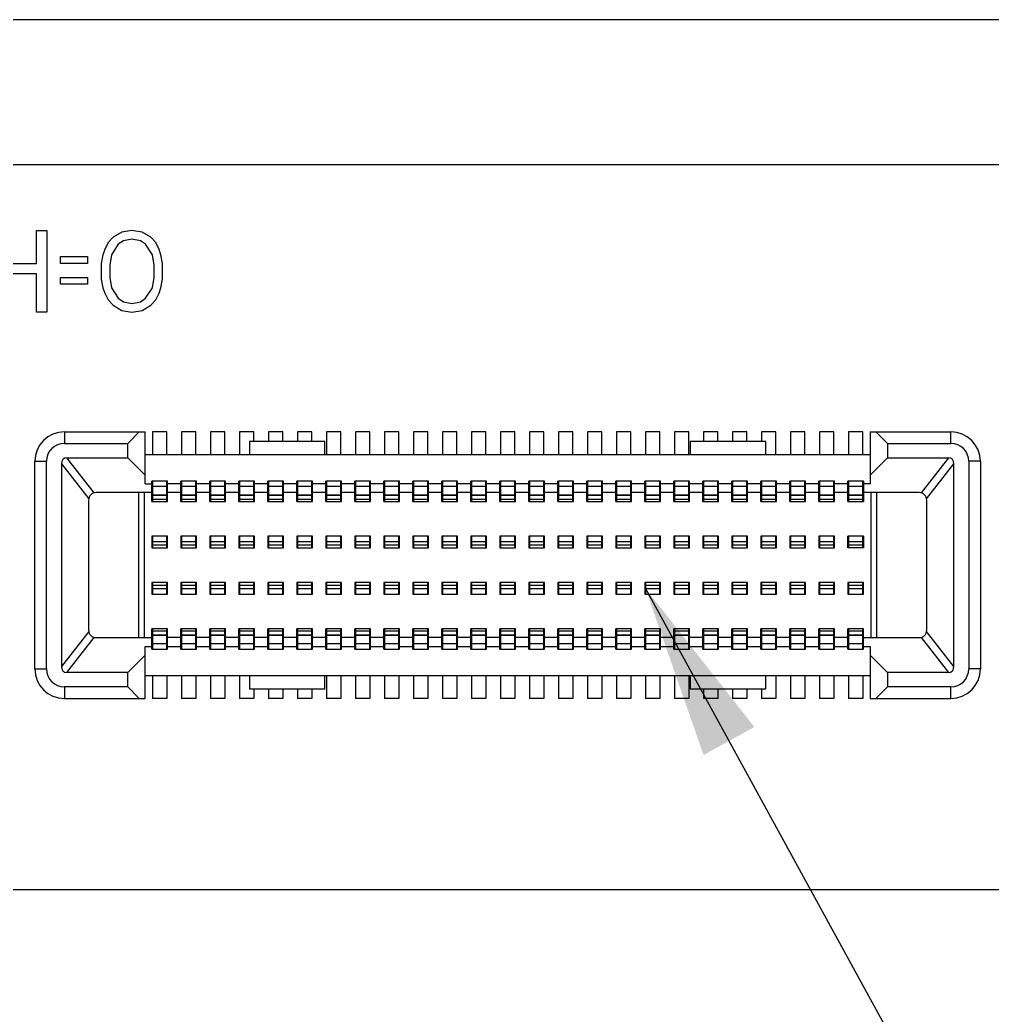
# Model space of a CAD drawing. Header units: millimetres. Extents: x 0 to 594, y 0 to 420.
# Drawn here: x 323.46 to 340.22, y 85.77 to 102.92 of the extents above; entities that cross this region are included whole.
import ezdxf

# ---------------------------------------------------------------- set-up
doc = ezdxf.new("R2010")
doc.units = ezdxf.units.MM
doc.header["$LTSCALE"] = 32.67
doc.layers.get('0').update_dxf_attribs({"linetype": 'CONTINUOUS'})
doc.styles.get("Standard").update_dxf_attribs({"font": 'txt', "width": 0.8})
doc.dimstyles.get("Standard").update_dxf_attribs({"dimtxt": 2.5, "dimasz": 3, "dimexe": 1.5, "dimexo": 1.2, "dimtad": 1, "dimdsep": 46, "dimtxsty": 'STANDARD', "dimblk": '_FILLED', "dimblk1": '_FILLED', "dimblk2": '_FILLED', "dimcen": 0.09, "dimazin": 2, "dimtol": 1, "dimtp": 0.01, "dimtm": 0.01, "dimtfac": 1, "dimtofl": 0, "dimtmove": 0, "dimatfit": 3, "dimldrblk": '_FILLED', "dimfxl": 1, "dimtolj": 1, "dimarcsym": 0})

# ---------------------------------------------------------------- blocks, each defined once
blk = doc.blocks.new('_FILLED')
at = {"color": 0, "linetype": 'BYBLOCK'}
blk.add_solid([(0, 0), (-1, 0.1667), (-1, -0.1667)], dxfattribs=at)

msp = doc.modelspace()

# ---------------------------------------------------------------- linework, layer by layer
at = {"color": 7, "linetype": 'CONTINUOUS'}
for p, q in [((341.417, 102.923), (265.417, 102.923)), ((341.417, 100.423), (316.507, 100.423)), ((323.745, 99.295), (323.921, 99.295)), ((323.745, 98.725), (323.745, 99.295)), ((323.921, 99.295), (323.921, 97.885)), ((325.067, 99.175), (324.979, 99.085)), ((325.214, 99.265), (325.067, 99.175)), ((325.39, 99.295), (325.214, 99.265)), ((325.566, 99.265), (325.39, 99.295)), ((325.713, 99.175), (325.566, 99.265)), ((325.801, 99.085), (325.713, 99.175)), ((324.979, 99.085), (324.92, 98.965)), ((325.155, 99.055), (325.037, 98.875)), ((325.243, 99.115), (325.155, 99.055)), ((325.39, 99.145), (325.243, 99.115)), ((325.537, 99.115), (325.39, 99.145)), ((325.625, 99.055), (325.537, 99.115)), ((325.742, 98.875), (325.625, 99.055)), ((325.86, 98.965), (325.801, 99.085)), ((324.156, 98.845), (324.626, 98.845)), ((324.156, 98.725), (324.156, 98.845)), ((324.626, 98.845), (324.626, 98.725)), ((324.89, 98.875), (324.861, 98.725)), ((324.92, 98.965), (324.89, 98.875)), ((325.037, 98.875), (325.008, 98.695)), ((325.772, 98.695), (325.742, 98.875)), ((325.889, 98.875), (325.86, 98.965)), ((325.919, 98.725), (325.889, 98.875)), ((322.922, 98.725), (323.745, 98.725)), ((324.626, 98.725), (324.156, 98.725)), ((324.861, 98.725), (324.861, 98.455)), ((325.008, 98.695), (325.008, 98.485)), ((325.772, 98.485), (325.772, 98.695)), ((325.919, 98.455), (325.919, 98.725)), ((323.745, 98.545), (322.922, 98.545)), ((323.745, 97.885), (323.745, 98.545)), ((324.156, 98.485), (324.626, 98.485)), ((324.156, 98.365), (324.156, 98.485)), ((324.626, 98.485), (324.626, 98.365)), ((325.008, 98.485), (325.037, 98.305)), ((325.742, 98.305), (325.772, 98.485)), ((324.626, 98.365), (324.156, 98.365)), ((324.861, 98.455), (324.89, 98.305)), ((325.889, 98.305), (325.919, 98.455)), ((324.89, 98.305), (324.92, 98.215)), ((324.92, 98.215), (324.979, 98.095)), ((325.037, 98.305), (325.155, 98.125)), ((325.625, 98.125), (325.742, 98.305)), ((325.801, 98.095), (325.86, 98.215)), ((325.86, 98.215), (325.889, 98.305)), ((324.979, 98.095), (325.067, 98.005)), ((325.067, 98.005), (325.214, 97.915)), ((325.155, 98.125), (325.243, 98.065)), ((325.243, 98.065), (325.39, 98.035)), ((325.39, 98.035), (325.537, 98.065)), ((325.537, 98.065), (325.625, 98.125)), ((325.566, 97.915), (325.713, 98.005)), ((325.713, 98.005), (325.801, 98.095)), ((323.921, 97.885), (323.745, 97.885)), ((325.214, 97.915), (325.39, 97.885)), ((325.39, 97.885), (325.566, 97.915)), ((324.227, 95.823), (325.617, 95.823)), ((324.227, 95.823), (324.227, 95.623)), ((325.317, 95.623), (325.517, 95.823)), ((325.617, 94.923), (325.617, 95.823)), ((325.992, 95.823), (325.742, 95.823)), ((325.742, 95.823), (325.742, 95.423)), ((325.992, 95.423), (325.992, 95.823)), ((326.492, 95.823), (326.242, 95.823)), ((326.242, 95.823), (326.242, 95.423)), ((326.492, 95.423), (326.492, 95.823)), ((326.992, 95.823), (326.742, 95.823)), ((326.742, 95.823), (326.742, 95.423)), ((326.992, 95.423), (326.992, 95.823)), ((327.492, 95.823), (327.242, 95.823)), ((327.242, 95.823), (327.242, 95.423)), ((327.492, 95.653), (327.492, 95.823)), ((327.992, 95.823), (327.742, 95.823)), ((327.742, 95.823), (327.742, 95.653)), ((327.992, 95.653), (327.992, 95.823)), ((328.492, 95.823), (328.242, 95.823)), ((328.242, 95.823), (328.242, 95.653)), ((328.492, 95.653), (328.492, 95.823)), ((328.992, 95.823), (328.742, 95.823)), ((328.742, 95.823), (328.742, 95.423)), ((328.992, 95.423), (328.992, 95.823)), ((329.492, 95.823), (329.242, 95.823)), ((329.242, 95.823), (329.242, 95.423)), ((329.492, 95.423), (329.492, 95.823)), ((329.992, 95.823), (329.742, 95.823)), ((329.742, 95.823), (329.742, 95.423)), ((329.992, 95.423), (329.992, 95.823)), ((330.492, 95.823), (330.242, 95.823)), ((330.242, 95.823), (330.242, 95.423)), ((330.492, 95.423), (330.492, 95.823)), ((330.992, 95.823), (330.742, 95.823)), ((330.742, 95.823), (330.742, 95.423)), ((330.992, 95.423), (330.992, 95.823)), ((331.492, 95.823), (331.242, 95.823)), ((331.242, 95.823), (331.242, 95.423)), ((331.492, 95.423), (331.492, 95.823)), ((331.992, 95.823), (331.742, 95.823)), ((331.742, 95.823), (331.742, 95.423)), ((331.992, 95.423), (331.992, 95.823)), ((332.492, 95.823), (332.242, 95.823)), ((332.242, 95.823), (332.242, 95.423)), ((332.492, 95.423), (332.492, 95.823)), ((332.992, 95.823), (332.742, 95.823)), ((332.742, 95.823), (332.742, 95.423)), ((332.992, 95.423), (332.992, 95.823)), ((333.492, 95.823), (333.242, 95.823)), ((333.242, 95.823), (333.242, 95.423)), ((333.492, 95.423), (333.492, 95.823)), ((333.992, 95.823), (333.742, 95.823)), ((333.742, 95.823), (333.742, 95.423)), ((333.992, 95.423), (333.992, 95.823)), ((334.492, 95.823), (334.242, 95.823)), ((334.242, 95.823), (334.242, 95.423)), ((334.492, 95.423), (334.492, 95.823)), ((334.992, 95.823), (334.742, 95.823)), ((334.742, 95.823), (334.742, 95.423)), ((334.992, 95.423), (334.992, 95.823)), ((335.492, 95.823), (335.242, 95.823)), ((335.242, 95.823), (335.242, 95.653)), ((335.492, 95.653), (335.492, 95.823)), ((335.992, 95.823), (335.742, 95.823)), ((335.742, 95.823), (335.742, 95.653)), ((335.992, 95.653), (335.992, 95.823)), ((336.492, 95.823), (336.242, 95.823)), ((336.242, 95.823), (336.242, 95.653)), ((336.492, 95.423), (336.492, 95.823)), ((336.992, 95.823), (336.742, 95.823)), ((336.742, 95.823), (336.742, 95.423)), ((336.992, 95.423), (336.992, 95.823)), ((337.492, 95.823), (337.242, 95.823)), ((337.242, 95.823), (337.242, 95.423)), ((337.492, 95.423), (337.492, 95.823)), ((337.992, 95.823), (337.742, 95.823)), ((337.742, 95.823), (337.742, 95.423)), ((337.992, 95.423), (337.992, 95.823)), ((338.117, 95.823), (339.507, 95.823)), ((338.117, 95.823), (338.117, 94.923)), ((338.217, 95.823), (338.417, 95.623)), ((339.507, 95.623), (339.507, 95.823)), ((324.227, 95.623), (325.317, 95.623)), ((325.317, 95.373), (325.317, 95.623)), ((328.717, 95.653), (327.417, 95.653)), ((327.417, 95.653), (327.417, 95.423)), ((328.717, 95.423), (328.717, 95.653)), ((336.317, 95.653), (335.017, 95.653)), ((335.017, 95.653), (335.017, 95.423)), ((336.317, 95.423), (336.317, 95.653)), ((338.417, 95.623), (339.507, 95.623)), ((338.417, 95.623), (338.417, 95.373)), ((338.117, 95.423), (325.617, 95.423)), ((323.717, 95.313), (323.917, 95.313)), ((323.717, 91.733), (323.717, 95.313)), ((323.917, 91.733), (323.917, 95.313)), ((324.173, 95.269), (324.644, 94.667)), ((324.173, 95.269), (324.173, 91.777)), ((324.266, 95.373), (325.317, 95.373)), ((324.738, 94.769), (324.266, 95.373)), ((325.617, 95.073), (325.317, 95.373)), ((338.417, 95.373), (338.117, 95.073)), ((338.417, 95.373), (339.467, 95.373)), ((339.467, 95.373), (338.995, 94.769)), ((339.089, 94.667), (339.56, 95.269)), ((339.56, 91.777), (339.56, 95.269)), ((340.017, 95.313), (339.817, 95.313)), ((339.817, 95.313), (339.817, 91.733)), ((340.017, 95.313), (340.017, 91.733)), ((325.617, 94.923), (325.732, 94.923)), ((326.002, 94.973), (325.732, 94.973)), ((325.732, 94.623), (325.732, 94.973)), ((325.742, 94.973), (325.742, 94.623)), ((325.992, 94.623), (325.992, 94.973)), ((326.002, 94.623), (326.002, 94.973)), ((326.232, 94.923), (326.002, 94.923)), ((326.502, 94.973), (326.232, 94.973)), ((326.232, 94.623), (326.232, 94.973)), ((326.242, 94.973), (326.242, 94.623)), ((326.492, 94.623), (326.492, 94.973)), ((326.502, 94.623), (326.502, 94.973)), ((326.732, 94.923), (326.502, 94.923)), ((327.002, 94.973), (326.732, 94.973)), ((326.732, 94.623), (326.732, 94.973)), ((326.742, 94.973), (326.742, 94.623)), ((326.992, 94.623), (326.992, 94.973)), ((327.002, 94.623), (327.002, 94.973)), ((327.232, 94.923), (327.002, 94.923)), ((327.502, 94.973), (327.232, 94.973)), ((327.232, 94.623), (327.232, 94.973)), ((327.242, 94.973), (327.242, 94.623)), ((327.492, 94.623), (327.492, 94.973)), ((327.502, 94.623), (327.502, 94.973)), ((327.732, 94.923), (327.502, 94.923)), ((328.002, 94.973), (327.732, 94.973)), ((327.732, 94.623), (327.732, 94.973)), ((327.742, 94.973), (327.742, 94.623)), ((327.992, 94.623), (327.992, 94.973)), ((328.002, 94.623), (328.002, 94.973)), ((328.232, 94.923), (328.002, 94.923)), ((328.502, 94.973), (328.232, 94.973)), ((328.232, 94.623), (328.232, 94.973)), ((328.242, 94.973), (328.242, 94.623)), ((328.492, 94.623), (328.492, 94.973)), ((328.502, 94.623), (328.502, 94.973)), ((328.732, 94.923), (328.502, 94.923)), ((329.002, 94.973), (328.732, 94.973)), ((328.732, 94.623), (328.732, 94.973)), ((328.742, 94.973), (328.742, 94.623)), ((328.992, 94.623), (328.992, 94.973)), ((329.002, 94.623), (329.002, 94.973)), ((329.232, 94.923), (329.002, 94.923)), ((329.502, 94.973), (329.232, 94.973)), ((329.232, 94.623), (329.232, 94.973)), ((329.242, 94.973), (329.242, 94.623)), ((329.492, 94.623), (329.492, 94.973)), ((329.502, 94.623), (329.502, 94.973)), ((329.732, 94.923), (329.502, 94.923)), ((330.002, 94.973), (329.732, 94.973)), ((329.732, 94.623), (329.732, 94.973)), ((329.742, 94.973), (329.742, 94.623)), ((329.992, 94.623), (329.992, 94.973)), ((330.002, 94.623), (330.002, 94.973)), ((330.232, 94.923), (330.002, 94.923)), ((330.502, 94.973), (330.232, 94.973)), ((330.232, 94.623), (330.232, 94.973)), ((330.242, 94.973), (330.242, 94.623)), ((330.492, 94.623), (330.492, 94.973)), ((330.502, 94.623), (330.502, 94.973)), ((330.732, 94.923), (330.502, 94.923)), ((331.002, 94.973), (330.732, 94.973)), ((330.732, 94.623), (330.732, 94.973)), ((330.742, 94.973), (330.742, 94.623)), ((330.992, 94.623), (330.992, 94.973)), ((331.002, 94.623), (331.002, 94.973)), ((331.232, 94.923), (331.002, 94.923)), ((331.502, 94.973), (331.232, 94.973)), ((331.232, 94.623), (331.232, 94.973)), ((331.242, 94.973), (331.242, 94.623)), ((331.492, 94.623), (331.492, 94.973)), ((331.502, 94.623), (331.502, 94.973)), ((331.732, 94.923), (331.502, 94.923)), ((332.002, 94.973), (331.732, 94.973)), ((331.732, 94.623), (331.732, 94.973)), ((331.742, 94.973), (331.742, 94.623)), ((331.992, 94.623), (331.992, 94.973)), ((332.002, 94.623), (332.002, 94.973)), ((332.232, 94.923), (332.002, 94.923)), ((332.502, 94.973), (332.232, 94.973)), ((332.232, 94.623), (332.232, 94.973)), ((332.242, 94.973), (332.242, 94.623)), ((332.492, 94.623), (332.492, 94.973)), ((332.502, 94.623), (332.502, 94.973)), ((332.732, 94.923), (332.502, 94.923)), ((333.002, 94.973), (332.732, 94.973)), ((332.732, 94.623), (332.732, 94.973)), ((332.742, 94.973), (332.742, 94.623)), ((332.992, 94.623), (332.992, 94.973)), ((333.002, 94.623), (333.002, 94.973)), ((333.232, 94.923), (333.002, 94.923)), ((333.502, 94.973), (333.232, 94.973)), ((333.232, 94.623), (333.232, 94.973)), ((333.242, 94.973), (333.242, 94.623)), ((333.492, 94.623), (333.492, 94.973)), ((333.502, 94.623), (333.502, 94.973)), ((333.732, 94.923), (333.502, 94.923)), ((334.002, 94.973), (333.732, 94.973)), ((333.732, 94.623), (333.732, 94.973)), ((333.742, 94.973), (333.742, 94.623)), ((333.992, 94.623), (333.992, 94.973)), ((334.002, 94.623), (334.002, 94.973)), ((334.232, 94.923), (334.002, 94.923)), ((334.502, 94.973), (334.232, 94.973)), ((334.232, 94.623), (334.232, 94.973)), ((334.242, 94.973), (334.242, 94.623)), ((334.492, 94.623), (334.492, 94.973)), ((334.502, 94.623), (334.502, 94.973)), ((334.732, 94.923), (334.502, 94.923)), ((335.002, 94.973), (334.732, 94.973)), ((334.732, 94.623), (334.732, 94.973)), ((334.742, 94.973), (334.742, 94.623)), ((334.992, 94.623), (334.992, 94.973)), ((335.002, 94.623), (335.002, 94.973)), ((335.232, 94.923), (335.002, 94.923)), ((335.502, 94.973), (335.232, 94.973)), ((335.232, 94.623), (335.232, 94.973)), ((335.242, 94.973), (335.242, 94.623)), ((335.492, 94.623), (335.492, 94.973)), ((335.502, 94.623), (335.502, 94.973)), ((335.732, 94.923), (335.502, 94.923)), ((336.002, 94.973), (335.732, 94.973)), ((335.732, 94.623), (335.732, 94.973)), ((335.742, 94.973), (335.742, 94.623)), ((335.992, 94.623), (335.992, 94.973)), ((336.002, 94.623), (336.002, 94.973)), ((336.232, 94.923), (336.002, 94.923)), ((336.502, 94.973), (336.232, 94.973)), ((336.232, 94.623), (336.232, 94.973)), ((336.242, 94.973), (336.242, 94.623)), ((336.492, 94.623), (336.492, 94.973)), ((336.502, 94.623), (336.502, 94.973)), ((336.732, 94.923), (336.502, 94.923)), ((337.002, 94.973), (336.732, 94.973)), ((336.732, 94.623), (336.732, 94.973)), ((336.742, 94.973), (336.742, 94.623)), ((336.992, 94.623), (336.992, 94.973)), ((337.002, 94.623), (337.002, 94.973)), ((337.232, 94.923), (337.002, 94.923)), ((337.502, 94.973), (337.232, 94.973)), ((337.232, 94.623), (337.232, 94.973)), ((337.242, 94.973), (337.242, 94.623)), ((337.492, 94.623), (337.492, 94.973)), ((337.502, 94.623), (337.502, 94.973)), ((337.732, 94.923), (337.502, 94.923)), ((338.002, 94.973), (337.732, 94.973)), ((337.732, 94.623), (337.732, 94.973)), ((337.742, 94.973), (337.742, 94.623)), ((337.992, 94.623), (337.992, 94.973)), ((338.002, 94.973), (338.002, 94.623)), ((338.117, 94.923), (338.002, 94.923)), ((325.732, 94.773), (324.772, 94.773)), ((325.502, 94.773), (325.502, 92.273)), ((325.602, 94.773), (325.602, 92.273)), ((325.992, 94.877), (325.742, 94.877)), ((325.742, 94.737), (325.992, 94.737)), ((325.992, 94.723), (325.742, 94.723)), ((326.232, 94.773), (326.002, 94.773)), ((326.492, 94.877), (326.242, 94.877)), ((326.242, 94.737), (326.492, 94.737)), ((326.492, 94.723), (326.242, 94.723)), ((326.732, 94.773), (326.502, 94.773)), ((326.992, 94.877), (326.742, 94.877)), ((326.742, 94.737), (326.992, 94.737)), ((326.992, 94.723), (326.742, 94.723)), ((327.232, 94.773), (327.002, 94.773)), ((327.492, 94.877), (327.242, 94.877)), ((327.242, 94.737), (327.492, 94.737)), ((327.492, 94.723), (327.242, 94.723)), ((327.732, 94.773), (327.502, 94.773)), ((327.992, 94.877), (327.742, 94.877)), ((327.742, 94.737), (327.992, 94.737)), ((327.992, 94.723), (327.742, 94.723)), ((328.232, 94.773), (328.002, 94.773)), ((328.492, 94.877), (328.242, 94.877)), ((328.242, 94.737), (328.492, 94.737)), ((328.492, 94.723), (328.242, 94.723)), ((328.732, 94.773), (328.502, 94.773)), ((328.992, 94.877), (328.742, 94.877)), ((328.742, 94.737), (328.992, 94.737)), ((328.992, 94.723), (328.742, 94.723)), ((329.232, 94.773), (329.002, 94.773)), ((329.492, 94.877), (329.242, 94.877)), ((329.242, 94.737), (329.492, 94.737)), ((329.492, 94.723), (329.242, 94.723)), ((329.732, 94.773), (329.502, 94.773)), ((329.992, 94.877), (329.742, 94.877)), ((329.742, 94.737), (329.992, 94.737)), ((329.992, 94.723), (329.742, 94.723)), ((330.232, 94.773), (330.002, 94.773)), ((330.492, 94.877), (330.242, 94.877)), ((330.242, 94.737), (330.492, 94.737)), ((330.492, 94.723), (330.242, 94.723)), ((330.732, 94.773), (330.502, 94.773)), ((330.992, 94.877), (330.742, 94.877)), ((330.742, 94.737), (330.992, 94.737)), ((330.992, 94.723), (330.742, 94.723)), ((331.232, 94.773), (331.002, 94.773)), ((331.492, 94.877), (331.242, 94.877)), ((331.242, 94.737), (331.492, 94.737)), ((331.492, 94.723), (331.242, 94.723)), ((331.732, 94.773), (331.502, 94.773)), ((331.992, 94.877), (331.742, 94.877)), ((331.742, 94.737), (331.992, 94.737)), ((331.992, 94.723), (331.742, 94.723)), ((332.232, 94.773), (332.002, 94.773)), ((332.492, 94.877), (332.242, 94.877)), ((332.242, 94.737), (332.492, 94.737)), ((332.492, 94.723), (332.242, 94.723)), ((332.732, 94.773), (332.502, 94.773)), ((332.992, 94.877), (332.742, 94.877)), ((332.742, 94.737), (332.992, 94.737)), ((332.992, 94.723), (332.742, 94.723)), ((333.232, 94.773), (333.002, 94.773)), ((333.492, 94.877), (333.242, 94.877)), ((333.242, 94.737), (333.492, 94.737)), ((333.492, 94.723), (333.242, 94.723)), ((333.732, 94.773), (333.502, 94.773)), ((333.992, 94.877), (333.742, 94.877)), ((333.742, 94.737), (333.992, 94.737)), ((333.992, 94.723), (333.742, 94.723)), ((334.232, 94.773), (334.002, 94.773)), ((334.492, 94.877), (334.242, 94.877)), ((334.242, 94.737), (334.492, 94.737)), ((334.492, 94.723), (334.242, 94.723)), ((334.732, 94.773), (334.502, 94.773)), ((334.992, 94.877), (334.742, 94.877)), ((334.742, 94.737), (334.992, 94.737)), ((334.992, 94.723), (334.742, 94.723)), ((335.232, 94.773), (335.002, 94.773)), ((335.492, 94.877), (335.242, 94.877)), ((335.242, 94.737), (335.492, 94.737)), ((335.492, 94.723), (335.242, 94.723)), ((335.732, 94.773), (335.502, 94.773)), ((335.992, 94.877), (335.742, 94.877)), ((335.742, 94.737), (335.992, 94.737)), ((335.992, 94.723), (335.742, 94.723)), ((336.232, 94.773), (336.002, 94.773)), ((336.492, 94.877), (336.242, 94.877)), ((336.242, 94.737), (336.492, 94.737)), ((336.492, 94.723), (336.242, 94.723)), ((336.732, 94.773), (336.502, 94.773)), ((336.992, 94.877), (336.742, 94.877)), ((336.742, 94.737), (336.992, 94.737)), ((336.992, 94.723), (336.742, 94.723)), ((337.232, 94.773), (337.002, 94.773)), ((337.492, 94.877), (337.242, 94.877)), ((337.242, 94.737), (337.492, 94.737)), ((337.492, 94.723), (337.242, 94.723)), ((337.732, 94.773), (337.502, 94.773)), ((337.992, 94.877), (337.742, 94.877)), ((337.742, 94.737), (337.992, 94.737)), ((337.992, 94.723), (337.742, 94.723)), ((338.962, 94.773), (338.002, 94.773)), ((338.132, 92.273), (338.132, 94.773)), ((338.232, 92.273), (338.232, 94.773)), ((324.642, 94.643), (324.642, 92.403)), ((325.732, 94.623), (326.002, 94.623)), ((325.992, 94.655), (325.742, 94.655)), ((326.232, 94.623), (326.502, 94.623)), ((326.492, 94.655), (326.242, 94.655)), ((326.732, 94.623), (327.002, 94.623)), ((326.992, 94.655), (326.742, 94.655)), ((327.232, 94.623), (327.502, 94.623)), ((327.492, 94.655), (327.242, 94.655)), ((327.732, 94.623), (328.002, 94.623)), ((327.992, 94.655), (327.742, 94.655)), ((328.232, 94.623), (328.502, 94.623)), ((328.492, 94.655), (328.242, 94.655)), ((328.732, 94.623), (329.002, 94.623)), ((328.992, 94.655), (328.742, 94.655)), ((329.232, 94.623), (329.502, 94.623)), ((329.492, 94.655), (329.242, 94.655)), ((329.732, 94.623), (330.002, 94.623)), ((329.992, 94.655), (329.742, 94.655)), ((330.232, 94.623), (330.502, 94.623)), ((330.492, 94.655), (330.242, 94.655)), ((330.732, 94.623), (331.002, 94.623)), ((330.992, 94.655), (330.742, 94.655)), ((331.232, 94.623), (331.502, 94.623)), ((331.492, 94.655), (331.242, 94.655)), ((331.732, 94.623), (332.002, 94.623)), ((331.992, 94.655), (331.742, 94.655)), ((332.232, 94.623), (332.502, 94.623)), ((332.492, 94.655), (332.242, 94.655)), ((332.732, 94.623), (333.002, 94.623)), ((332.992, 94.655), (332.742, 94.655)), ((333.232, 94.623), (333.502, 94.623)), ((333.492, 94.655), (333.242, 94.655)), ((333.732, 94.623), (334.002, 94.623)), ((333.992, 94.655), (333.742, 94.655)), ((334.232, 94.623), (334.502, 94.623)), ((334.492, 94.655), (334.242, 94.655)), ((334.732, 94.623), (335.002, 94.623)), ((334.992, 94.655), (334.742, 94.655)), ((335.232, 94.623), (335.502, 94.623)), ((335.492, 94.655), (335.242, 94.655)), ((335.732, 94.623), (336.002, 94.623)), ((335.992, 94.655), (335.742, 94.655)), ((336.232, 94.623), (336.502, 94.623)), ((336.492, 94.655), (336.242, 94.655)), ((336.732, 94.623), (337.002, 94.623)), ((336.992, 94.655), (336.742, 94.655)), ((337.232, 94.623), (337.502, 94.623)), ((337.492, 94.655), (337.242, 94.655)), ((337.732, 94.623), (338.002, 94.623)), ((337.992, 94.655), (337.742, 94.655)), ((339.092, 92.403), (339.092, 94.643)), ((326.002, 94.023), (325.732, 94.023)), ((325.732, 94.023), (325.732, 93.823)), ((325.742, 94.023), (325.742, 93.823)), ((325.992, 93.823), (325.992, 94.023)), ((326.002, 93.823), (326.002, 94.023)), ((326.502, 94.023), (326.232, 94.023)), ((326.232, 94.023), (326.232, 93.823)), ((326.242, 94.023), (326.242, 93.823)), ((326.492, 93.823), (326.492, 94.023)), ((326.502, 93.823), (326.502, 94.023)), ((327.002, 94.023), (326.732, 94.023)), ((326.732, 94.023), (326.732, 93.823)), ((326.742, 94.023), (326.742, 93.823)), ((326.992, 93.823), (326.992, 94.023)), ((327.002, 93.823), (327.002, 94.023)), ((327.502, 94.023), (327.232, 94.023)), ((327.232, 94.023), (327.232, 93.823)), ((327.242, 94.023), (327.242, 93.823)), ((327.492, 93.823), (327.492, 94.023)), ((327.502, 93.823), (327.502, 94.023)), ((328.002, 94.023), (327.732, 94.023)), ((327.732, 94.023), (327.732, 93.823)), ((327.742, 94.023), (327.742, 93.823)), ((327.992, 93.823), (327.992, 94.023)), ((328.002, 93.823), (328.002, 94.023)), ((328.502, 94.023), (328.232, 94.023)), ((328.232, 94.023), (328.232, 93.823)), ((328.242, 94.023), (328.242, 93.823)), ((328.492, 93.823), (328.492, 94.023)), ((328.502, 93.823), (328.502, 94.023)), ((329.002, 94.023), (328.732, 94.023)), ((328.732, 94.023), (328.732, 93.823)), ((328.742, 94.023), (328.742, 93.823)), ((328.992, 93.823), (328.992, 94.023)), ((329.002, 93.823), (329.002, 94.023)), ((329.502, 94.023), (329.232, 94.023)), ((329.232, 94.023), (329.232, 93.823)), ((329.242, 94.023), (329.242, 93.823)), ((329.492, 93.823), (329.492, 94.023)), ((329.502, 93.823), (329.502, 94.023)), ((330.002, 94.023), (329.732, 94.023)), ((329.732, 94.023), (329.732, 93.823)), ((329.742, 94.023), (329.742, 93.823)), ((329.992, 93.823), (329.992, 94.023)), ((330.002, 93.823), (330.002, 94.023)), ((330.502, 94.023), (330.232, 94.023)), ((330.232, 94.023), (330.232, 93.823)), ((330.242, 94.023), (330.242, 93.823)), ((330.492, 93.823), (330.492, 94.023)), ((330.502, 93.823), (330.502, 94.023)), ((331.002, 94.023), (330.732, 94.023)), ((330.732, 94.023), (330.732, 93.823)), ((330.742, 94.023), (330.742, 93.823)), ((330.992, 93.823), (330.992, 94.023)), ((331.002, 93.823), (331.002, 94.023)), ((331.502, 94.023), (331.232, 94.023)), ((331.232, 94.023), (331.232, 93.823)), ((331.242, 94.023), (331.242, 93.823)), ((331.492, 93.823), (331.492, 94.023)), ((331.502, 93.823), (331.502, 94.023)), ((332.002, 94.023), (331.732, 94.023)), ((331.732, 94.023), (331.732, 93.823)), ((331.742, 94.023), (331.742, 93.823)), ((331.992, 93.823), (331.992, 94.023)), ((332.002, 93.823), (332.002, 94.023)), ((332.502, 94.023), (332.232, 94.023)), ((332.232, 94.023), (332.232, 93.823)), ((332.242, 94.023), (332.242, 93.823)), ((332.492, 93.823), (332.492, 94.023)), ((332.502, 93.823), (332.502, 94.023)), ((333.002, 94.023), (332.732, 94.023)), ((332.732, 94.023), (332.732, 93.823)), ((332.742, 94.023), (332.742, 93.823)), ((332.992, 93.823), (332.992, 94.023)), ((333.002, 93.823), (333.002, 94.023)), ((333.502, 94.023), (333.232, 94.023)), ((333.232, 94.023), (333.232, 93.823)), ((333.242, 94.023), (333.242, 93.823)), ((333.492, 93.823), (333.492, 94.023)), ((333.502, 93.823), (333.502, 94.023)), ((334.002, 94.023), (333.732, 94.023)), ((333.732, 94.023), (333.732, 93.823)), ((333.742, 94.023), (333.742, 93.823)), ((333.992, 93.823), (333.992, 94.023)), ((334.002, 93.823), (334.002, 94.023)), ((334.502, 94.023), (334.232, 94.023)), ((334.232, 94.023), (334.232, 93.823)), ((334.242, 94.023), (334.242, 93.823)), ((334.492, 93.823), (334.492, 94.023)), ((334.502, 93.823), (334.502, 94.023)), ((335.002, 94.023), (334.732, 94.023)), ((334.732, 94.023), (334.732, 93.823)), ((334.742, 94.023), (334.742, 93.823)), ((334.992, 93.823), (334.992, 94.023)), ((335.002, 93.823), (335.002, 94.023)), ((335.502, 94.023), (335.232, 94.023)), ((335.232, 94.023), (335.232, 93.823)), ((335.242, 94.023), (335.242, 93.823)), ((335.492, 93.823), (335.492, 94.023)), ((335.502, 93.823), (335.502, 94.023)), ((336.002, 94.023), (335.732, 94.023)), ((335.732, 94.023), (335.732, 93.823)), ((335.742, 94.023), (335.742, 93.823)), ((335.992, 93.823), (335.992, 94.023)), ((336.002, 93.823), (336.002, 94.023)), ((336.502, 94.023), (336.232, 94.023)), ((336.232, 94.023), (336.232, 93.823)), ((336.242, 94.023), (336.242, 93.823)), ((336.492, 93.823), (336.492, 94.023)), ((336.502, 93.823), (336.502, 94.023)), ((337.002, 94.023), (336.732, 94.023)), ((336.732, 94.023), (336.732, 93.823)), ((336.742, 94.023), (336.742, 93.823)), ((336.992, 93.823), (336.992, 94.023)), ((337.002, 93.823), (337.002, 94.023)), ((337.502, 94.023), (337.232, 94.023)), ((337.232, 94.023), (337.232, 93.823)), ((337.242, 94.023), (337.242, 93.823)), ((337.492, 93.823), (337.492, 94.023)), ((337.502, 93.823), (337.502, 94.023)), ((338.002, 94.023), (337.732, 94.023)), ((337.732, 93.823), (337.732, 94.023)), ((337.742, 94.023), (337.742, 93.823)), ((337.992, 93.823), (337.992, 94.023)), ((338.002, 94.023), (338.002, 93.823)), ((325.992, 93.923), (325.742, 93.923)), ((325.742, 93.873), (325.992, 93.873)), ((326.492, 93.923), (326.242, 93.923)), ((326.242, 93.873), (326.492, 93.873)), ((326.992, 93.923), (326.742, 93.923)), ((326.742, 93.873), (326.992, 93.873)), ((327.492, 93.923), (327.242, 93.923)), ((327.242, 93.873), (327.492, 93.873)), ((327.992, 93.923), (327.742, 93.923)), ((327.742, 93.873), (327.992, 93.873)), ((328.492, 93.923), (328.242, 93.923)), ((328.242, 93.873), (328.492, 93.873)), ((328.992, 93.923), (328.742, 93.923)), ((328.742, 93.873), (328.992, 93.873)), ((329.492, 93.923), (329.242, 93.923)), ((329.242, 93.873), (329.492, 93.873)), ((329.992, 93.923), (329.742, 93.923)), ((329.742, 93.873), (329.992, 93.873)), ((330.492, 93.923), (330.242, 93.923)), ((330.242, 93.873), (330.492, 93.873)), ((330.992, 93.923), (330.742, 93.923)), ((330.742, 93.873), (330.992, 93.873)), ((331.492, 93.923), (331.242, 93.923)), ((331.242, 93.873), (331.492, 93.873)), ((331.992, 93.923), (331.742, 93.923)), ((331.742, 93.873), (331.992, 93.873)), ((332.492, 93.923), (332.242, 93.923)), ((332.242, 93.873), (332.492, 93.873)), ((332.992, 93.923), (332.742, 93.923)), ((332.742, 93.873), (332.992, 93.873)), ((333.492, 93.923), (333.242, 93.923)), ((333.242, 93.873), (333.492, 93.873)), ((333.992, 93.923), (333.742, 93.923)), ((333.742, 93.873), (333.992, 93.873)), ((334.492, 93.923), (334.242, 93.923)), ((334.242, 93.873), (334.492, 93.873)), ((334.992, 93.923), (334.742, 93.923)), ((334.742, 93.873), (334.992, 93.873)), ((335.492, 93.923), (335.242, 93.923)), ((335.242, 93.873), (335.492, 93.873)), ((335.992, 93.923), (335.742, 93.923)), ((335.742, 93.873), (335.992, 93.873)), ((336.492, 93.923), (336.242, 93.923)), ((336.242, 93.873), (336.492, 93.873)), ((336.992, 93.923), (336.742, 93.923)), ((336.742, 93.873), (336.992, 93.873)), ((337.492, 93.923), (337.242, 93.923)), ((337.242, 93.873), (337.492, 93.873)), ((337.992, 93.923), (337.742, 93.923)), ((337.742, 93.873), (337.992, 93.873)), ((325.732, 93.823), (326.002, 93.823)), ((326.232, 93.823), (326.502, 93.823)), ((326.732, 93.823), (327.002, 93.823)), ((327.232, 93.823), (327.502, 93.823)), ((327.732, 93.823), (328.002, 93.823)), ((328.232, 93.823), (328.502, 93.823)), ((328.732, 93.823), (329.002, 93.823)), ((329.232, 93.823), (329.502, 93.823)), ((329.732, 93.823), (330.002, 93.823)), ((330.232, 93.823), (330.502, 93.823)), ((330.732, 93.823), (331.002, 93.823)), ((331.232, 93.823), (331.502, 93.823)), ((331.732, 93.823), (332.002, 93.823)), ((332.232, 93.823), (332.502, 93.823)), ((332.732, 93.823), (333.002, 93.823)), ((333.232, 93.823), (333.502, 93.823)), ((333.732, 93.823), (334.002, 93.823)), ((334.232, 93.823), (334.502, 93.823)), ((334.732, 93.823), (335.002, 93.823)), ((335.232, 93.823), (335.502, 93.823)), ((335.732, 93.823), (336.002, 93.823)), ((336.232, 93.823), (336.502, 93.823)), ((336.732, 93.823), (337.002, 93.823)), ((337.232, 93.823), (337.502, 93.823)), ((338.002, 93.823), (337.732, 93.823)), ((326.002, 93.223), (325.732, 93.223)), ((325.732, 93.223), (325.732, 93.023)), ((325.742, 93.223), (325.742, 93.023)), ((325.992, 93.173), (325.742, 93.173)), ((325.992, 93.023), (325.992, 93.223)), ((326.002, 93.023), (326.002, 93.223)), ((326.502, 93.223), (326.232, 93.223)), ((326.232, 93.223), (326.232, 93.023)), ((326.242, 93.223), (326.242, 93.023)), ((326.492, 93.173), (326.242, 93.173)), ((326.492, 93.023), (326.492, 93.223)), ((326.502, 93.023), (326.502, 93.223)), ((327.002, 93.223), (326.732, 93.223)), ((326.732, 93.223), (326.732, 93.023)), ((326.742, 93.223), (326.742, 93.023)), ((326.992, 93.173), (326.742, 93.173)), ((326.992, 93.023), (326.992, 93.223)), ((327.002, 93.023), (327.002, 93.223)), ((327.502, 93.223), (327.232, 93.223)), ((327.232, 93.223), (327.232, 93.023)), ((327.242, 93.223), (327.242, 93.023)), ((327.492, 93.173), (327.242, 93.173)), ((327.492, 93.023), (327.492, 93.223)), ((327.502, 93.023), (327.502, 93.223)), ((328.002, 93.223), (327.732, 93.223)), ((327.732, 93.223), (327.732, 93.023)), ((327.742, 93.223), (327.742, 93.023)), ((327.992, 93.173), (327.742, 93.173)), ((327.992, 93.023), (327.992, 93.223)), ((328.002, 93.023), (328.002, 93.223)), ((328.502, 93.223), (328.232, 93.223)), ((328.232, 93.223), (328.232, 93.023)), ((328.242, 93.223), (328.242, 93.023)), ((328.492, 93.173), (328.242, 93.173)), ((328.492, 93.023), (328.492, 93.223)), ((328.502, 93.023), (328.502, 93.223)), ((329.002, 93.223), (328.732, 93.223)), ((328.732, 93.223), (328.732, 93.023)), ((328.742, 93.223), (328.742, 93.023)), ((328.992, 93.173), (328.742, 93.173)), ((328.992, 93.023), (328.992, 93.223)), ((329.002, 93.023), (329.002, 93.223)), ((329.502, 93.223), (329.232, 93.223)), ((329.232, 93.223), (329.232, 93.023)), ((329.242, 93.223), (329.242, 93.023)), ((329.492, 93.173), (329.242, 93.173)), ((329.492, 93.023), (329.492, 93.223)), ((329.502, 93.023), (329.502, 93.223)), ((330.002, 93.223), (329.732, 93.223)), ((329.732, 93.223), (329.732, 93.023)), ((329.742, 93.223), (329.742, 93.023)), ((329.992, 93.173), (329.742, 93.173)), ((329.992, 93.023), (329.992, 93.223)), ((330.002, 93.023), (330.002, 93.223)), ((330.502, 93.223), (330.232, 93.223)), ((330.232, 93.223), (330.232, 93.023)), ((330.242, 93.223), (330.242, 93.023)), ((330.492, 93.173), (330.242, 93.173)), ((330.492, 93.023), (330.492, 93.223)), ((330.502, 93.023), (330.502, 93.223)), ((331.002, 93.223), (330.732, 93.223)), ((330.732, 93.223), (330.732, 93.023)), ((330.742, 93.223), (330.742, 93.023)), ((330.992, 93.173), (330.742, 93.173)), ((330.992, 93.023), (330.992, 93.223)), ((331.002, 93.023), (331.002, 93.223)), ((331.502, 93.223), (331.232, 93.223)), ((331.232, 93.223), (331.232, 93.023)), ((331.242, 93.223), (331.242, 93.023)), ((331.492, 93.173), (331.242, 93.173)), ((331.492, 93.023), (331.492, 93.223)), ((331.502, 93.023), (331.502, 93.223)), ((332.002, 93.223), (331.732, 93.223)), ((331.732, 93.223), (331.732, 93.023)), ((331.742, 93.223), (331.742, 93.023)), ((331.992, 93.173), (331.742, 93.173)), ((331.992, 93.023), (331.992, 93.223)), ((332.002, 93.023), (332.002, 93.223)), ((332.502, 93.223), (332.232, 93.223)), ((332.232, 93.223), (332.232, 93.023)), ((332.242, 93.223), (332.242, 93.023)), ((332.492, 93.173), (332.242, 93.173)), ((332.492, 93.023), (332.492, 93.223)), ((332.502, 93.023), (332.502, 93.223)), ((333.002, 93.223), (332.732, 93.223)), ((332.732, 93.223), (332.732, 93.023)), ((332.742, 93.223), (332.742, 93.023)), ((332.992, 93.173), (332.742, 93.173)), ((332.992, 93.023), (332.992, 93.223)), ((333.002, 93.023), (333.002, 93.223)), ((333.502, 93.223), (333.232, 93.223)), ((333.232, 93.223), (333.232, 93.023)), ((333.242, 93.223), (333.242, 93.023)), ((333.492, 93.173), (333.242, 93.173)), ((333.492, 93.023), (333.492, 93.223)), ((333.502, 93.023), (333.502, 93.223)), ((334.002, 93.223), (333.732, 93.223)), ((333.732, 93.223), (333.732, 93.023)), ((333.742, 93.223), (333.742, 93.023)), ((333.992, 93.173), (333.742, 93.173)), ((333.992, 93.023), (333.992, 93.223)), ((334.002, 93.023), (334.002, 93.223)), ((334.502, 93.223), (334.232, 93.223)), ((334.232, 93.223), (334.232, 93.023)), ((334.242, 93.223), (334.242, 93.023)), ((334.492, 93.173), (334.242, 93.173)), ((334.492, 93.023), (334.492, 93.223)), ((334.502, 93.023), (334.502, 93.223)), ((335.002, 93.223), (334.732, 93.223)), ((334.732, 93.223), (334.732, 93.023)), ((334.742, 93.223), (334.742, 93.023)), ((334.992, 93.173), (334.742, 93.173)), ((334.992, 93.023), (334.992, 93.223)), ((335.002, 93.023), (335.002, 93.223)), ((335.502, 93.223), (335.232, 93.223)), ((335.232, 93.223), (335.232, 93.023)), ((335.242, 93.223), (335.242, 93.023)), ((335.492, 93.173), (335.242, 93.173)), ((335.492, 93.023), (335.492, 93.223)), ((335.502, 93.023), (335.502, 93.223)), ((336.002, 93.223), (335.732, 93.223)), ((335.732, 93.223), (335.732, 93.023)), ((335.742, 93.223), (335.742, 93.023)), ((335.992, 93.173), (335.742, 93.173)), ((335.992, 93.023), (335.992, 93.223)), ((336.002, 93.023), (336.002, 93.223)), ((336.502, 93.223), (336.232, 93.223)), ((336.232, 93.223), (336.232, 93.023)), ((336.242, 93.223), (336.242, 93.023)), ((336.492, 93.173), (336.242, 93.173)), ((336.492, 93.023), (336.492, 93.223)), ((336.502, 93.023), (336.502, 93.223)), ((337.002, 93.223), (336.732, 93.223)), ((336.732, 93.223), (336.732, 93.023)), ((336.742, 93.223), (336.742, 93.023)), ((336.992, 93.173), (336.742, 93.173)), ((336.992, 93.023), (336.992, 93.223)), ((337.002, 93.023), (337.002, 93.223)), ((337.502, 93.223), (337.232, 93.223)), ((337.232, 93.223), (337.232, 93.023)), ((337.242, 93.223), (337.242, 93.023)), ((337.492, 93.173), (337.242, 93.173)), ((337.492, 93.023), (337.492, 93.223)), ((337.502, 93.023), (337.502, 93.223)), ((338.002, 93.223), (337.732, 93.223)), ((337.732, 93.223), (337.732, 93.023)), ((337.742, 93.223), (337.742, 93.023)), ((337.992, 93.173), (337.742, 93.173)), ((337.992, 93.023), (337.992, 93.223)), ((338.002, 93.023), (338.002, 93.223)), ((325.732, 93.023), (326.002, 93.023)), ((325.742, 93.123), (325.992, 93.123)), ((326.232, 93.023), (326.502, 93.023)), ((326.242, 93.123), (326.492, 93.123)), ((326.732, 93.023), (327.002, 93.023)), ((326.742, 93.123), (326.992, 93.123)), ((327.232, 93.023), (327.502, 93.023)), ((327.242, 93.123), (327.492, 93.123)), ((327.732, 93.023), (328.002, 93.023)), ((327.742, 93.123), (327.992, 93.123)), ((328.232, 93.023), (328.502, 93.023)), ((328.242, 93.123), (328.492, 93.123)), ((328.732, 93.023), (329.002, 93.023)), ((328.742, 93.123), (328.992, 93.123)), ((329.232, 93.023), (329.502, 93.023)), ((329.242, 93.123), (329.492, 93.123)), ((329.732, 93.023), (330.002, 93.023)), ((329.742, 93.123), (329.992, 93.123)), ((330.232, 93.023), (330.502, 93.023)), ((330.242, 93.123), (330.492, 93.123)), ((330.732, 93.023), (331.002, 93.023)), ((330.742, 93.123), (330.992, 93.123)), ((331.232, 93.023), (331.502, 93.023)), ((331.242, 93.123), (331.492, 93.123)), ((331.732, 93.023), (332.002, 93.023)), ((331.742, 93.123), (331.992, 93.123)), ((332.232, 93.023), (332.502, 93.023)), ((332.242, 93.123), (332.492, 93.123)), ((332.732, 93.023), (333.002, 93.023)), ((332.742, 93.123), (332.992, 93.123)), ((333.232, 93.023), (333.502, 93.023)), ((333.242, 93.123), (333.492, 93.123)), ((333.732, 93.023), (334.002, 93.023)), ((333.742, 93.123), (333.992, 93.123)), ((334.232, 93.023), (334.502, 93.023)), ((334.242, 93.123), (334.492, 93.123)), ((334.732, 93.023), (335.002, 93.023)), ((334.742, 93.123), (334.992, 93.123)), ((335.232, 93.023), (335.502, 93.023)), ((335.242, 93.123), (335.492, 93.123)), ((335.732, 93.023), (336.002, 93.023)), ((335.742, 93.123), (335.992, 93.123)), ((336.232, 93.023), (336.502, 93.023)), ((336.242, 93.123), (336.492, 93.123)), ((336.732, 93.023), (337.002, 93.023)), ((336.742, 93.123), (336.992, 93.123)), ((337.232, 93.023), (337.502, 93.023)), ((337.242, 93.123), (337.492, 93.123)), ((337.732, 93.023), (338.002, 93.023)), ((337.742, 93.123), (337.992, 93.123)), ((324.644, 92.38), (324.173, 91.777)), ((326.002, 92.423), (325.732, 92.423)), ((325.732, 92.073), (325.732, 92.423)), ((325.742, 92.423), (325.742, 92.073)), ((325.742, 92.391), (325.992, 92.391)), ((325.742, 92.323), (325.992, 92.323)), ((325.992, 92.31), (325.742, 92.31)), ((325.992, 92.073), (325.992, 92.423)), ((326.002, 92.073), (326.002, 92.423)), ((326.502, 92.423), (326.232, 92.423)), ((326.232, 92.073), (326.232, 92.423)), ((326.242, 92.423), (326.242, 92.073)), ((326.242, 92.391), (326.492, 92.391)), ((326.242, 92.323), (326.492, 92.323)), ((326.492, 92.31), (326.242, 92.31)), ((326.492, 92.073), (326.492, 92.423)), ((326.502, 92.073), (326.502, 92.423)), ((327.002, 92.423), (326.732, 92.423)), ((326.732, 92.073), (326.732, 92.423)), ((326.742, 92.423), (326.742, 92.073)), ((326.742, 92.391), (326.992, 92.391)), ((326.742, 92.323), (326.992, 92.323)), ((326.992, 92.31), (326.742, 92.31)), ((326.992, 92.073), (326.992, 92.423)), ((327.002, 92.073), (327.002, 92.423)), ((327.502, 92.423), (327.232, 92.423)), ((327.232, 92.073), (327.232, 92.423)), ((327.242, 92.423), (327.242, 92.073)), ((327.242, 92.391), (327.492, 92.391)), ((327.242, 92.323), (327.492, 92.323)), ((327.492, 92.31), (327.242, 92.31)), ((327.492, 92.073), (327.492, 92.423)), ((327.502, 92.073), (327.502, 92.423)), ((328.002, 92.423), (327.732, 92.423)), ((327.732, 92.073), (327.732, 92.423)), ((327.742, 92.423), (327.742, 92.073)), ((327.742, 92.391), (327.992, 92.391)), ((327.742, 92.323), (327.992, 92.323)), ((327.992, 92.31), (327.742, 92.31)), ((327.992, 92.073), (327.992, 92.423)), ((328.002, 92.073), (328.002, 92.423)), ((328.502, 92.423), (328.232, 92.423)), ((328.232, 92.073), (328.232, 92.423)), ((328.242, 92.423), (328.242, 92.073)), ((328.242, 92.391), (328.492, 92.391)), ((328.242, 92.323), (328.492, 92.323)), ((328.492, 92.31), (328.242, 92.31)), ((328.492, 92.073), (328.492, 92.423)), ((328.502, 92.073), (328.502, 92.423)), ((329.002, 92.423), (328.732, 92.423)), ((328.732, 92.073), (328.732, 92.423)), ((328.742, 92.423), (328.742, 92.073)), ((328.742, 92.391), (328.992, 92.391)), ((328.742, 92.323), (328.992, 92.323)), ((328.992, 92.31), (328.742, 92.31)), ((328.992, 92.073), (328.992, 92.423)), ((329.002, 92.073), (329.002, 92.423)), ((329.502, 92.423), (329.232, 92.423)), ((329.232, 92.073), (329.232, 92.423)), ((329.242, 92.423), (329.242, 92.073)), ((329.242, 92.391), (329.492, 92.391)), ((329.242, 92.323), (329.492, 92.323)), ((329.492, 92.31), (329.242, 92.31)), ((329.492, 92.073), (329.492, 92.423)), ((329.502, 92.073), (329.502, 92.423)), ((330.002, 92.423), (329.732, 92.423)), ((329.732, 92.073), (329.732, 92.423)), ((329.742, 92.423), (329.742, 92.073)), ((329.742, 92.391), (329.992, 92.391)), ((329.742, 92.323), (329.992, 92.323)), ((329.992, 92.31), (329.742, 92.31)), ((329.992, 92.073), (329.992, 92.423)), ((330.002, 92.073), (330.002, 92.423)), ((330.502, 92.423), (330.232, 92.423)), ((330.232, 92.073), (330.232, 92.423)), ((330.242, 92.423), (330.242, 92.073)), ((330.242, 92.391), (330.492, 92.391)), ((330.242, 92.323), (330.492, 92.323)), ((330.492, 92.31), (330.242, 92.31)), ((330.492, 92.073), (330.492, 92.423)), ((330.502, 92.073), (330.502, 92.423)), ((331.002, 92.423), (330.732, 92.423)), ((330.732, 92.073), (330.732, 92.423)), ((330.742, 92.423), (330.742, 92.073)), ((330.742, 92.391), (330.992, 92.391)), ((330.742, 92.323), (330.992, 92.323)), ((330.992, 92.31), (330.742, 92.31)), ((330.992, 92.073), (330.992, 92.423)), ((331.002, 92.073), (331.002, 92.423)), ((331.502, 92.423), (331.232, 92.423)), ((331.232, 92.073), (331.232, 92.423)), ((331.242, 92.423), (331.242, 92.073)), ((331.242, 92.391), (331.492, 92.391)), ((331.242, 92.323), (331.492, 92.323)), ((331.492, 92.31), (331.242, 92.31)), ((331.492, 92.073), (331.492, 92.423)), ((331.502, 92.073), (331.502, 92.423)), ((332.002, 92.423), (331.732, 92.423)), ((331.732, 92.073), (331.732, 92.423)), ((331.742, 92.423), (331.742, 92.073)), ((331.742, 92.391), (331.992, 92.391)), ((331.742, 92.323), (331.992, 92.323)), ((331.992, 92.31), (331.742, 92.31)), ((331.992, 92.073), (331.992, 92.423)), ((332.002, 92.073), (332.002, 92.423)), ((332.502, 92.423), (332.232, 92.423)), ((332.232, 92.073), (332.232, 92.423)), ((332.242, 92.423), (332.242, 92.073)), ((332.242, 92.391), (332.492, 92.391)), ((332.242, 92.323), (332.492, 92.323)), ((332.492, 92.31), (332.242, 92.31)), ((332.492, 92.073), (332.492, 92.423)), ((332.502, 92.073), (332.502, 92.423)), ((333.002, 92.423), (332.732, 92.423)), ((332.732, 92.073), (332.732, 92.423)), ((332.742, 92.423), (332.742, 92.073)), ((332.742, 92.391), (332.992, 92.391)), ((332.742, 92.323), (332.992, 92.323)), ((332.992, 92.31), (332.742, 92.31)), ((332.992, 92.073), (332.992, 92.423)), ((333.002, 92.073), (333.002, 92.423)), ((333.502, 92.423), (333.232, 92.423)), ((333.232, 92.073), (333.232, 92.423)), ((333.242, 92.423), (333.242, 92.073)), ((333.242, 92.391), (333.492, 92.391)), ((333.242, 92.323), (333.492, 92.323)), ((333.492, 92.31), (333.242, 92.31)), ((333.492, 92.073), (333.492, 92.423)), ((333.502, 92.073), (333.502, 92.423)), ((334.002, 92.423), (333.732, 92.423)), ((333.732, 92.073), (333.732, 92.423)), ((333.742, 92.423), (333.742, 92.073)), ((333.742, 92.391), (333.992, 92.391)), ((333.742, 92.323), (333.992, 92.323)), ((333.992, 92.31), (333.742, 92.31)), ((333.992, 92.073), (333.992, 92.423)), ((334.002, 92.073), (334.002, 92.423)), ((334.502, 92.423), (334.232, 92.423)), ((334.232, 92.073), (334.232, 92.423)), ((334.242, 92.423), (334.242, 92.073)), ((334.242, 92.391), (334.492, 92.391)), ((334.242, 92.323), (334.492, 92.323)), ((334.492, 92.31), (334.242, 92.31)), ((334.492, 92.073), (334.492, 92.423)), ((334.502, 92.073), (334.502, 92.423)), ((335.002, 92.423), (334.732, 92.423)), ((334.732, 92.073), (334.732, 92.423)), ((334.742, 92.423), (334.742, 92.073)), ((334.742, 92.391), (334.992, 92.391)), ((334.742, 92.323), (334.992, 92.323)), ((334.992, 92.31), (334.742, 92.31)), ((334.992, 92.073), (334.992, 92.423)), ((335.002, 92.073), (335.002, 92.423)), ((335.502, 92.423), (335.232, 92.423)), ((335.232, 92.073), (335.232, 92.423)), ((335.242, 92.423), (335.242, 92.073)), ((335.242, 92.391), (335.492, 92.391)), ((335.242, 92.323), (335.492, 92.323)), ((335.492, 92.31), (335.242, 92.31)), ((335.492, 92.073), (335.492, 92.423)), ((335.502, 92.073), (335.502, 92.423)), ((336.002, 92.423), (335.732, 92.423)), ((335.732, 92.073), (335.732, 92.423)), ((335.742, 92.423), (335.742, 92.073)), ((335.742, 92.391), (335.992, 92.391)), ((335.742, 92.323), (335.992, 92.323)), ((335.992, 92.31), (335.742, 92.31)), ((335.992, 92.073), (335.992, 92.423)), ((336.002, 92.073), (336.002, 92.423)), ((336.502, 92.423), (336.232, 92.423)), ((336.232, 92.073), (336.232, 92.423)), ((336.242, 92.423), (336.242, 92.073)), ((336.242, 92.391), (336.492, 92.391)), ((336.242, 92.323), (336.492, 92.323)), ((336.492, 92.31), (336.242, 92.31)), ((336.492, 92.073), (336.492, 92.423)), ((336.502, 92.073), (336.502, 92.423)), ((337.002, 92.423), (336.732, 92.423)), ((336.732, 92.073), (336.732, 92.423)), ((336.742, 92.423), (336.742, 92.073)), ((336.742, 92.391), (336.992, 92.391)), ((336.742, 92.323), (336.992, 92.323)), ((336.992, 92.31), (336.742, 92.31)), ((336.992, 92.073), (336.992, 92.423)), ((337.002, 92.073), (337.002, 92.423)), ((337.502, 92.423), (337.232, 92.423)), ((337.232, 92.073), (337.232, 92.423)), ((337.242, 92.423), (337.242, 92.073)), ((337.242, 92.391), (337.492, 92.391)), ((337.242, 92.323), (337.492, 92.323)), ((337.492, 92.31), (337.242, 92.31)), ((337.492, 92.073), (337.492, 92.423)), ((337.502, 92.073), (337.502, 92.423)), ((338.002, 92.423), (337.732, 92.423)), ((337.732, 92.073), (337.732, 92.423)), ((337.742, 92.423), (337.742, 92.073)), ((337.742, 92.391), (337.992, 92.391)), ((337.742, 92.323), (337.992, 92.323)), ((337.992, 92.31), (337.742, 92.31)), ((337.992, 92.073), (337.992, 92.423)), ((338.002, 92.073), (338.002, 92.423)), ((339.56, 91.777), (339.089, 92.38)), ((324.266, 91.673), (324.738, 92.278)), ((324.772, 92.273), (325.732, 92.273)), ((325.742, 92.17), (325.992, 92.17)), ((326.232, 92.273), (326.002, 92.273)), ((326.242, 92.17), (326.492, 92.17)), ((326.732, 92.273), (326.502, 92.273)), ((326.742, 92.17), (326.992, 92.17)), ((327.232, 92.273), (327.002, 92.273)), ((327.242, 92.17), (327.492, 92.17)), ((327.732, 92.273), (327.502, 92.273)), ((327.742, 92.17), (327.992, 92.17)), ((328.232, 92.273), (328.002, 92.273)), ((328.242, 92.17), (328.492, 92.17)), ((328.732, 92.273), (328.502, 92.273)), ((328.742, 92.17), (328.992, 92.17)), ((329.232, 92.273), (329.002, 92.273)), ((329.242, 92.17), (329.492, 92.17)), ((329.732, 92.273), (329.502, 92.273)), ((329.742, 92.17), (329.992, 92.17)), ((330.232, 92.273), (330.002, 92.273)), ((330.242, 92.17), (330.492, 92.17)), ((330.732, 92.273), (330.502, 92.273)), ((330.742, 92.17), (330.992, 92.17)), ((331.232, 92.273), (331.002, 92.273)), ((331.242, 92.17), (331.492, 92.17)), ((331.732, 92.273), (331.502, 92.273)), ((331.742, 92.17), (331.992, 92.17)), ((332.232, 92.273), (332.002, 92.273)), ((332.242, 92.17), (332.492, 92.17)), ((332.732, 92.273), (332.502, 92.273)), ((332.742, 92.17), (332.992, 92.17)), ((333.232, 92.273), (333.002, 92.273)), ((333.242, 92.17), (333.492, 92.17)), ((333.732, 92.273), (333.502, 92.273)), ((333.742, 92.17), (333.992, 92.17)), ((334.232, 92.273), (334.002, 92.273)), ((334.242, 92.17), (334.492, 92.17)), ((334.732, 92.273), (334.502, 92.273)), ((334.742, 92.17), (334.992, 92.17)), ((335.232, 92.273), (335.002, 92.273)), ((335.242, 92.17), (335.492, 92.17)), ((335.732, 92.273), (335.502, 92.273)), ((335.742, 92.17), (335.992, 92.17)), ((336.232, 92.273), (336.002, 92.273)), ((336.242, 92.17), (336.492, 92.17)), ((336.732, 92.273), (336.502, 92.273)), ((336.742, 92.17), (336.992, 92.17)), ((337.232, 92.273), (337.002, 92.273)), ((337.242, 92.17), (337.492, 92.17)), ((337.732, 92.273), (337.502, 92.273)), ((337.742, 92.17), (337.992, 92.17)), ((338.002, 92.273), (338.962, 92.273)), ((338.995, 92.278), (339.467, 91.673)), ((325.317, 91.673), (325.617, 91.973)), ((325.617, 92.123), (325.732, 92.123)), ((325.617, 91.223), (325.617, 92.123)), ((325.732, 92.073), (326.002, 92.073)), ((326.002, 92.123), (326.232, 92.123)), ((326.232, 92.073), (326.502, 92.073)), ((326.502, 92.123), (326.732, 92.123)), ((326.732, 92.073), (327.002, 92.073)), ((327.002, 92.123), (327.232, 92.123)), ((327.232, 92.073), (327.502, 92.073)), ((327.502, 92.123), (327.732, 92.123)), ((327.732, 92.073), (328.002, 92.073)), ((328.002, 92.123), (328.232, 92.123)), ((328.232, 92.073), (328.502, 92.073)), ((328.502, 92.123), (328.732, 92.123)), ((328.732, 92.073), (329.002, 92.073)), ((329.002, 92.123), (329.232, 92.123)), ((329.232, 92.073), (329.502, 92.073)), ((329.502, 92.123), (329.732, 92.123)), ((329.732, 92.073), (330.002, 92.073)), ((330.002, 92.123), (330.232, 92.123)), ((330.232, 92.073), (330.502, 92.073)), ((330.502, 92.123), (330.732, 92.123)), ((330.732, 92.073), (331.002, 92.073)), ((331.002, 92.123), (331.232, 92.123)), ((331.232, 92.073), (331.502, 92.073)), ((331.502, 92.123), (331.732, 92.123)), ((331.732, 92.073), (332.002, 92.073)), ((332.002, 92.123), (332.232, 92.123)), ((332.232, 92.073), (332.502, 92.073)), ((332.502, 92.123), (332.732, 92.123)), ((332.732, 92.073), (333.002, 92.073)), ((333.002, 92.123), (333.232, 92.123)), ((333.232, 92.073), (333.502, 92.073)), ((333.502, 92.123), (333.732, 92.123)), ((333.732, 92.073), (334.002, 92.073)), ((334.002, 92.123), (334.232, 92.123)), ((334.232, 92.073), (334.502, 92.073)), ((334.502, 92.123), (334.732, 92.123)), ((334.732, 92.073), (335.002, 92.073)), ((335.002, 92.123), (335.232, 92.123)), ((335.232, 92.073), (335.502, 92.073)), ((335.502, 92.123), (335.732, 92.123)), ((335.732, 92.073), (336.002, 92.073)), ((336.002, 92.123), (336.232, 92.123)), ((336.232, 92.073), (336.502, 92.073)), ((336.502, 92.123), (336.732, 92.123)), ((336.732, 92.073), (337.002, 92.073)), ((337.002, 92.123), (337.232, 92.123)), ((337.232, 92.073), (337.502, 92.073)), ((337.502, 92.123), (337.732, 92.123)), ((337.732, 92.073), (338.002, 92.073)), ((338.002, 92.123), (338.117, 92.123)), ((338.117, 92.123), (338.117, 91.223)), ((338.117, 91.973), (338.417, 91.673)), ((323.717, 91.733), (323.917, 91.733)), ((325.317, 91.673), (324.266, 91.673)), ((325.317, 91.423), (325.317, 91.673)), ((325.617, 91.623), (338.117, 91.623)), ((325.742, 91.623), (325.742, 91.223)), ((325.992, 91.623), (325.992, 91.223)), ((326.242, 91.623), (326.242, 91.223)), ((326.492, 91.623), (326.492, 91.223)), ((326.742, 91.623), (326.742, 91.223)), ((326.992, 91.623), (326.992, 91.223)), ((327.242, 91.623), (327.242, 91.223)), ((327.417, 91.623), (327.417, 91.393)), ((328.717, 91.393), (328.717, 91.623)), ((328.742, 91.623), (328.742, 91.223)), ((328.992, 91.623), (328.992, 91.223)), ((329.242, 91.623), (329.242, 91.223)), ((329.492, 91.623), (329.492, 91.223)), ((329.742, 91.623), (329.742, 91.223)), ((329.992, 91.623), (329.992, 91.223)), ((330.242, 91.623), (330.242, 91.223)), ((330.492, 91.623), (330.492, 91.223)), ((330.742, 91.623), (330.742, 91.223)), ((330.992, 91.623), (330.992, 91.223)), ((331.242, 91.623), (331.242, 91.223)), ((331.492, 91.623), (331.492, 91.223)), ((331.742, 91.623), (331.742, 91.223)), ((331.992, 91.623), (331.992, 91.223)), ((332.242, 91.623), (332.242, 91.223)), ((332.492, 91.623), (332.492, 91.223)), ((332.742, 91.623), (332.742, 91.223)), ((332.992, 91.623), (332.992, 91.223)), ((333.242, 91.623), (333.242, 91.223)), ((333.492, 91.623), (333.492, 91.223)), ((333.742, 91.623), (333.742, 91.223)), ((333.992, 91.623), (333.992, 91.223)), ((334.242, 91.623), (334.242, 91.223)), ((334.492, 91.623), (334.492, 91.223)), ((334.742, 91.623), (334.742, 91.223)), ((334.992, 91.623), (334.992, 91.223)), ((335.017, 91.623), (335.017, 91.393)), ((336.317, 91.393), (336.317, 91.623)), ((336.492, 91.623), (336.492, 91.223)), ((336.742, 91.623), (336.742, 91.223)), ((336.992, 91.623), (336.992, 91.223)), ((337.242, 91.623), (337.242, 91.223)), ((337.492, 91.623), (337.492, 91.223)), ((337.742, 91.623), (337.742, 91.223)), ((337.992, 91.623), (337.992, 91.223)), ((339.467, 91.673), (338.417, 91.673)), ((338.417, 91.673), (338.417, 91.423)), ((340.017, 91.733), (339.817, 91.733)), ((325.317, 91.423), (324.227, 91.423)), ((324.227, 91.423), (324.227, 91.223)), ((325.517, 91.223), (325.317, 91.423)), ((327.417, 91.393), (328.717, 91.393)), ((327.492, 91.393), (327.492, 91.223)), ((327.742, 91.393), (327.742, 91.223)), ((327.992, 91.393), (327.992, 91.223)), ((328.242, 91.393), (328.242, 91.223)), ((328.492, 91.393), (328.492, 91.223)), ((335.017, 91.393), (336.317, 91.393)), ((335.242, 91.393), (335.242, 91.223)), ((335.492, 91.393), (335.492, 91.223)), ((335.742, 91.393), (335.742, 91.223)), ((335.992, 91.393), (335.992, 91.223)), ((336.242, 91.393), (336.242, 91.223)), ((338.417, 91.423), (338.217, 91.223)), ((339.507, 91.423), (338.417, 91.423)), ((339.507, 91.223), (339.507, 91.423)), ((324.227, 91.223), (325.617, 91.223)), ((325.992, 91.223), (325.742, 91.223)), ((326.492, 91.223), (326.242, 91.223)), ((326.992, 91.223), (326.742, 91.223)), ((327.492, 91.223), (327.242, 91.223)), ((327.992, 91.223), (327.742, 91.223)), ((328.492, 91.223), (328.242, 91.223)), ((328.992, 91.223), (328.742, 91.223)), ((329.492, 91.223), (329.242, 91.223)), ((329.992, 91.223), (329.742, 91.223)), ((330.492, 91.223), (330.242, 91.223)), ((330.992, 91.223), (330.742, 91.223)), ((331.492, 91.223), (331.242, 91.223)), ((331.992, 91.223), (331.742, 91.223)), ((332.492, 91.223), (332.242, 91.223)), ((332.992, 91.223), (332.742, 91.223)), ((333.492, 91.223), (333.242, 91.223)), ((333.992, 91.223), (333.742, 91.223)), ((334.492, 91.223), (334.242, 91.223)), ((334.992, 91.223), (334.742, 91.223)), ((335.492, 91.223), (335.242, 91.223)), ((335.992, 91.223), (335.742, 91.223)), ((336.492, 91.223), (336.242, 91.223)), ((336.992, 91.223), (336.742, 91.223)), ((337.492, 91.223), (337.242, 91.223)), ((337.992, 91.223), (337.742, 91.223)), ((338.117, 91.223), (339.507, 91.223)), ((342.317, 87.923), (316.667, 87.923))]:
    msp.add_line(p, q, dxfattribs=at)
for centre, radius, start, end in [((324.227, 95.313), 0.51, 90, 180), ((339.507, 95.313), 0.51, 360, 90), ((324.227, 95.313), 0.31, 90, 180), ((339.507, 95.313), 0.31, 360, 90), ((324.772, 94.643), 0.13, 90, 180), ((338.962, 94.643), 0.13, 0, 90), ((324.772, 92.403), 0.13, 180, 270), ((338.962, 92.403), 0.13, 270, 360), ((324.227, 91.733), 0.51, 180, 270), ((324.227, 91.733), 0.31, 180, 270), ((339.507, 91.733), 0.51, 270, 0), ((339.507, 91.733), 0.31, 270, 360)]:
    msp.add_arc(centre, radius, start, end, dxfattribs=at)
for centre, major_axis, start_param, end_param in [((324.338, 95.189), (-0.129, 0.166), -0.450414, 0.669968), ((339.395, 95.189), (0.129, 0.166), -0.669968, 0.450414), ((324.338, 91.857), (0.129, 0.166), -3.811561, -2.691179), ((339.395, 91.857), (-0.129, 0.166), -3.592007, -2.471625)]:
    msp.add_ellipse(centre, major_axis=major_axis, ratio=0.618936, start_param=start_param, end_param=end_param, dxfattribs=at)

# ---------------------------------------------------------------- leaders
msp.add_leader([(334.242, 93.123), (347.877, 68.231)], dimstyle='STANDARD', override={"dimtad": 0}, dxfattribs=at)

doc.saveas('drawing.dxf')
